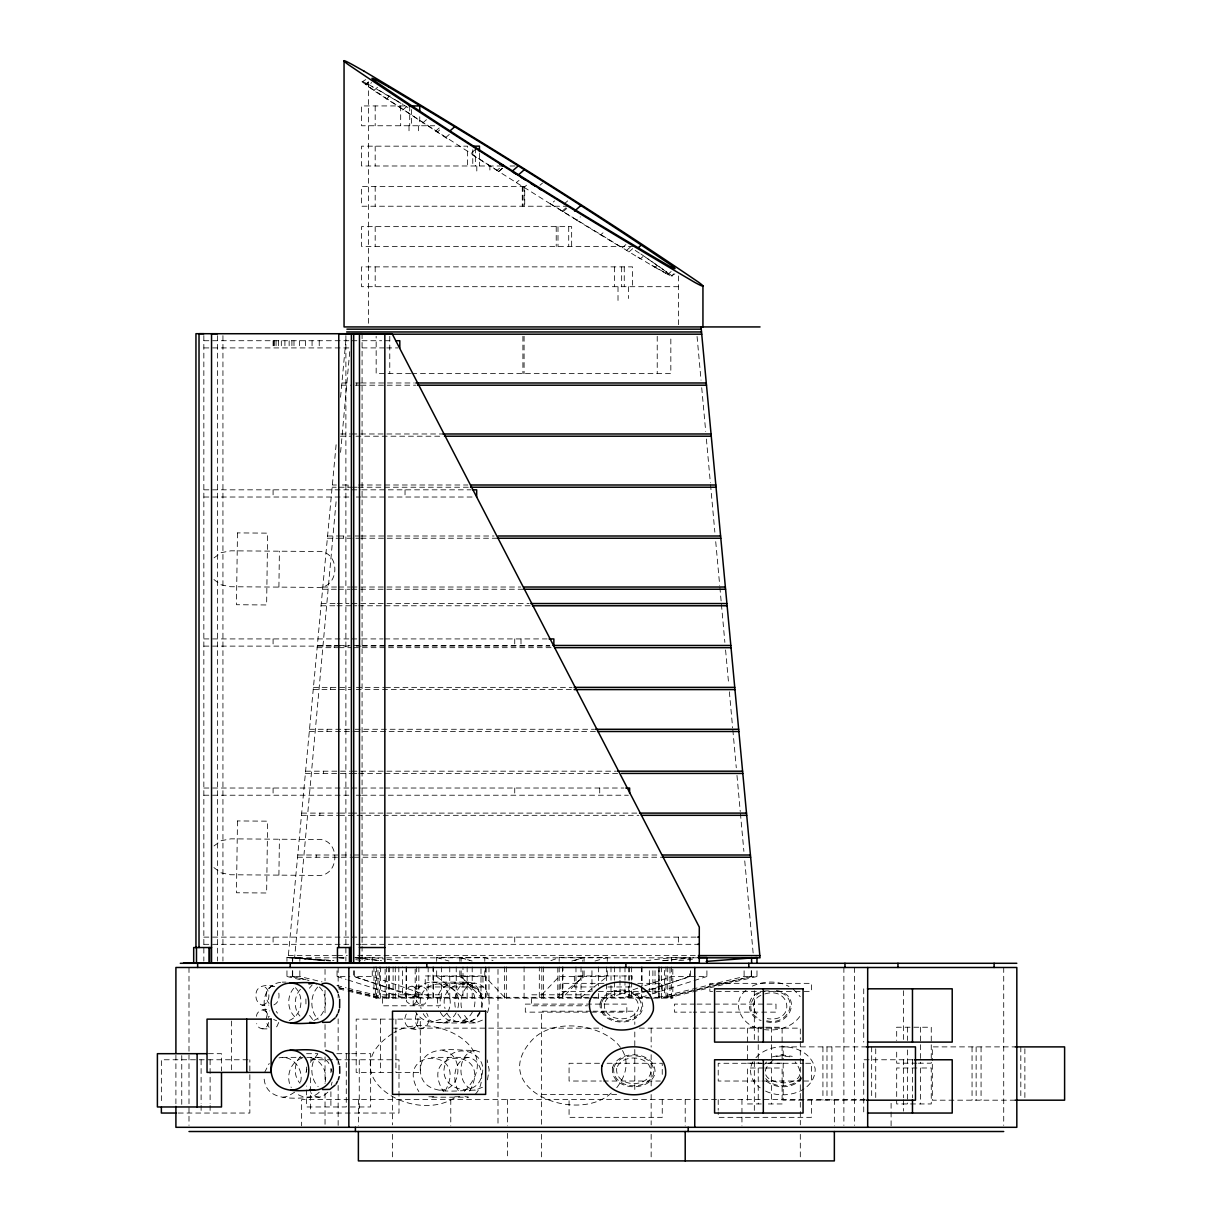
<?xml version="1.0" encoding="UTF-8"?>
<svg xmlns="http://www.w3.org/2000/svg" width="1222" height="1222" viewBox="0 0 1222 1222"><rect width="100%" height="100%" fill="white"/><g stroke="black" fill="none" stroke-linecap="round" stroke-linejoin="round"><path stroke-width="0.75" stroke-dasharray="5 3.75" d="M278.906 587.095L279.41 551.183M278.906 875.135L279.41 839.224M305.897 998.97L305.974 1005.843M481.269 1006.836C482.889 997.274 479.36 983.145 467.965 982.121L431.366 982.121C418.932 982.366 410.561 996.052 413.907 1007.554M316.177 857.233L316.376 855.003M319.782 815.318L319.965 813.104M323.372 773.419L323.57 771.189M326.977 731.504L327.16 729.274M330.566 689.59L330.765 687.36M334.171 647.675L334.354 645.46M343.55 538.23L343.749 536M347.934 487.227L348.117 484.997M356.687 385.205L356.87 382.975M336.081 501.753L294.609 957.819L328.413 960.828M340.571 452.354L349.736 351.63M336.111 444.747L288.148 957.819L338.127 957.819M340.556 397.242L346.238 336.432M300.551 1082.066C304.018 1069.449 292.47 1054.555 279.028 1057.87M325.144 1082.066C327.878 1071.144 320.179 1058.069 308.418 1057.549M474.289 1006.836C481.3 974.438 430.327 975.523 438.499 1007.554M457.945 1007.845C464.956 975.416 412.868 976.454 421.071 1008.562M481.896 1007.845C488.922 975.416 436.819 976.454 445.022 1008.562M266.259 1018.751L267.328 1014.092L269.833 1010.854M306.019 1072.473L306.875 1069.25M331.269 1085.289L332.124 1082.066M487.425 1012.687C491.672 1002.04 488.25 984.443 474.823 983.13L439.049 983.13M487.425 1079.851L489.182 1069.846L487.166 1059.932M256.376 1016.322C257.2 1009.754 264.334 1008.853 269.68 1009.907M268.504 1022.447C268.122 1029.627 258.025 1031.032 256.681 1023.578M278.723 1022.447L276.875 1026.541L273.896 1028.71M406.254 1014.092C396.722 1035.492 438.194 1033.965 426.631 1013.13M416.473 1014.092C414.289 1019.102 415.266 1027.335 421.376 1028.863M264.578 1072.473L269.222 1063.446M447.924 1011.679C454.676 999.535 445.877 981.77 431.366 982.121M752.966 1061.781C747.497 1070.64 751.836 1082.448 760.191 1087.794M479.986 1011.679L475.159 1019.102L468.469 1021.959C451.957 1018.69 426.906 1030.131 415.847 1012.32M293.815 988.216C286.116 996.785 287.231 1011.831 296.9 1018.445M446.977 1013.069L441.279 1019.102L432.053 1021.959M472.517 1011.679C466.697 1024.678 446.748 1025.121 440.424 1012.32M445.052 1091.093C470.226 1046.506 392.155 1048.079 418.856 1091.613M469.645 1091.093C494.803 1046.506 416.748 1048.079 443.449 1091.613M300.475 989.24C293.845 996.495 293.341 1008.624 299.94 1016.047M300.475 1056.404C293.845 1063.659 293.341 1075.788 299.94 1083.211M456.112 1012.687C449.925 1025.732 429.732 1026.159 423.056 1013.344M480.078 1012.687C473.876 1025.732 453.698 1026.159 447.008 1013.344M309.395 988.216L312.145 984.978M310.312 1062.361C315.139 1054.265 327.221 1057.274 329.864 1065.63M327.847 1092.178L322.807 1096.409L319.324 1097.188C301.742 1096.928 265.525 1105.299 264.044 1077.636M475.159 1094.332C485.424 1084.403 484.049 1060.039 467.965 1057.351L431.366 1057.351M317.72 987.071C309.777 995.731 309.869 1011.052 318.148 1019.469M317.72 1054.235C309.777 1062.896 309.869 1078.216 318.148 1086.633M464.345 1091.353C508.016 1047.01 430.679 1009.403 393.82 1032.697M616.774 1087.656C655.191 1037.6 564.289 1006.546 532.548 1039.571C486.035 1088.848 577.563 1125.477 611.993 1092.346M746.016 990.294C729.305 1003.048 742.9 1027.534 761.23 1028.832M755.96 1057.672C771.678 1039.998 809.758 1043.756 815.211 1069.051C814.784 1093.705 780.95 1100.823 763.017 1089.657M799.768 1016.505C791.887 1027.488 777.36 1031.231 764.453 1029.627M764.56 1064.225L766.5 1062.04M801.113 1077.346C792.375 1089.108 771.051 1088.695 763.643 1075.711M802.304 1077.773C793.735 1089.184 774.855 1089.642 764.926 1079.774M582.802 970.803L582.802 976.5L562.96 997.335L562.96 966.908M214.018 557.889L221.182 552.665L230.912 550.817L315.872 551.473C341.61 548.571 340.907 590.776 315.368 587.385L230.408 586.728L220.739 584.712L213.713 579.381M214.018 845.929L221.182 840.705L230.912 838.842L315.872 839.499C341.61 836.612 340.907 878.817 315.368 875.41L230.408 874.753L220.739 872.752L213.713 867.421M497.43 170.591L373.779 90.565L362.109 81.813L364.614 79.613M362.109 81.813L365.79 79.613M365.821 84.135L368.341 81.935M365.638 84.761L368.143 82.561M363.285 81.813L369.151 84.761L371.656 82.561M373.779 90.565L377.537 87.281M386.274 99.074L390.032 95.774M402.756 109.995L406.514 106.711M422.705 123.01L426.463 119.725M435.475 131.243L439.233 127.959M437.155 132.175L439.66 129.99M445.541 137.735L449.299 134.435M475.557 149.313L470.546 153.697L524.009 187.44L526.514 185.24M498.622 171.477L502.074 168.453M498.836 171.477L502.593 168.193M516.295 182.597L519.014 180.398M540.002 185.24L542.507 183.056M523.963 187.272L550.847 204.166L554.605 200.882M563.922 204.166L567.68 200.882M562.242 211.085L566 207.801M563.021 211.712L566.779 208.427M550.847 204.166L576.647 220.143L580.419 216.859M576.647 220.143L600.659 234.853L603.164 232.669M625.893 244.599L622.135 247.883L600.659 234.853M626.611 250.388L630.369 247.088M628.933 251.946L632.691 248.662M642.925 256.605L640.42 258.804L550.297 203.707M637.823 257.078L654.961 267.297L658.719 264.013M654.961 267.297L665.318 273.117L669.076 269.833M668.633 273.743L671.138 271.544M665.318 273.117L671.168 276.065L673.673 273.881M671.168 276.065L674.865 273.881M496.972 170.438L499.523 168.208M294.655 1092.178L287.689 1096.409L282.908 1097.188M319.232 1092.178C313.092 1098.502 301.987 1098.746 295.602 1092.651M607.273 970.803L607.273 976.5L584.101 976.5L557.797 997.335L557.797 966.908M580.969 997.335L607.273 976.5M392.338 1033.675C330.077 1074.55 414.487 1126.959 456.891 1096.271M758.419 992.753C744.748 997.855 747.452 1017.483 761.123 1020.446M760.848 995.411C752.141 998.679 750.736 1011.312 759.244 1015.711M773.129 1060.177C740.929 1086.755 819.657 1093.079 795.155 1061.918M482.369 1020.126L475.358 1022.967L439.767 1022.967M482.369 1087.29L475.358 1090.146C457.838 1089.978 421.987 1097.936 420.322 1070.594C420.903 1041.923 457.104 1051.363 474.823 1050.294L481.911 1052.784M273.896 1004.912C278.952 1002.804 279.869 996.113 278.417 991.409M289.171 1020.492C301.941 1015.589 304.828 997.137 295.419 987.697M313.764 1020.492C328.397 1014.947 329.528 992.249 316.116 984.596M302.033 1058.13C290.179 1061.842 285.245 1077.071 291.279 1087.549M550.893 960.645L559.172 957.529L582.802 957.529L582.802 961.332M574.539 960.645L582.802 957.529M752.355 986.123C763.781 980.869 777.757 980.472 788.969 986.459M772.38 1056.893L781.27 1054.8L792.268 1056.358M637.777 988.14L611 997.335L611 982.121M644.911 985.696L671.688 976.5L689.468 976.5L689.468 970.803M689.468 976.5L628.78 997.335L628.78 982.121M646.805 990.385L624.992 997.335L624.992 982.121M648.622 989.805L690.415 976.5L706.912 976.5L706.912 970.803M641.489 997.335L650.578 994.448M652.395 993.868L706.912 976.5M571.82 961.027L584.101 957.529L607.273 957.529L607.273 961.332M594.992 961.027L607.273 957.529M751.255 970.803L751.255 976.5L744.106 976.5L658.826 997.335L658.826 966.908M751.255 976.5L665.975 997.335L665.975 966.908M756.983 970.803L756.983 976.5L751.591 976.5L664.6 997.335L664.6 966.908M756.983 976.5L669.992 997.335L669.992 966.908M467.965 982.121C456.646 983.786 453.469 997.916 455.302 1007.554M467.965 1057.351C453.423 1060.314 451.743 1080.996 458.892 1091.613M474.823 983.13C463.306 984.565 459.518 998.725 461.549 1008.562M474.823 1050.294C456.112 1053.395 456.341 1087.809 475.358 1090.146M280.632 982.381C264.838 983.756 258.774 1005.767 269.711 1016.383M428.846 1096.806L435.246 1096.669M459.839 1096.669L453.438 1096.806M439.767 1090.146C464.406 1090.177 463.703 1049.331 439.049 1050.294M769.096 991.011C752.691 988.965 742.258 1012.916 760.237 1018.843M764.896 993.914C791.367 986.047 795.843 1023.135 767.309 1018.613M776.184 1056.572L781.377 1055.777L790.023 1056.831M645.949 960.706L671.688 957.529L689.468 957.529L689.468 961.332M663.714 960.706L689.468 957.529M662.385 960.736L695.914 957.529M678.867 960.736L695.7 958.812M274.736 986.612C267.557 984.336 255.627 984.856 256.04 994.952C255.108 1002.132 261.768 1007.615 268.825 1005.08M273.086 986.123C265.281 986.902 264.441 998.634 269.084 1003.491M412.013 986.123L408.759 987.071L406.254 990.309L405.185 994.952L406.758 1001.841L411.157 1005.08L424.63 1004.117L427.135 1000.879L428.204 996.236L426.631 989.346L422.232 986.123L412.013 986.123C420.353 988.231 420.047 1004.224 411.157 1005.08M422.232 986.123C413.342 986.979 413.036 1002.957 421.376 1005.08M262.012 1005.08C270.902 1004.224 271.208 988.231 262.867 986.123M411.157 1028.863C418.291 1028.298 419.436 1018.262 416.412 1013.13M404.268 105.932L361.559 105.932L361.559 125.759L434.696 125.759M502.089 165.978L361.559 165.993L361.559 146.166L467.583 146.166L467.583 165.993M510.063 165.993L515.577 165.978M568.291 206.228L361.559 206.228L361.559 186.401L524.727 186.401L524.727 206.228M633.5 246.462L361.559 246.462L361.559 226.635L571.652 226.635L571.652 246.462M678.622 286.696L361.559 286.696L361.559 266.87L632.538 266.87L632.538 286.696M203.845 340.724L350.164 340.724M351.875 340.724L356.977 340.724M362.079 340.724L381.692 340.724M384.838 340.724L392.567 340.724M203.845 347.919L350.164 347.919M362.079 347.919L384.838 347.919M386.702 347.919L397.99 347.919M410.607 373.627L376.162 373.627L376.162 336.279M411.707 373.627L670.832 373.627L670.832 336.279M341.885 382.975L348.514 382.975M355.571 382.975L360.444 382.975M361.162 382.975L414.273 382.975M341.686 385.205L351.218 385.205M355.373 385.205L360.261 385.205M360.979 385.205L415.74 385.205M340.632 433.978L350.409 433.978M351.844 433.978L441.952 433.978M340.434 436.208L350.958 436.208M355.953 436.208L441.86 436.208M332.353 484.997L336.401 484.997M342.374 484.997L350.164 484.997M358.535 484.997L467.889 484.997M332.14 487.227L336.187 487.227M339.12 487.227L351.692 487.227M352.455 487.227L357.16 487.227M358.351 487.227L472.211 487.227M203.845 489.823L350.164 489.823M351.875 489.823L361.055 489.823M362.079 489.823L471.173 489.823M203.845 497.018L350.164 497.018M356.244 497.018L361.055 497.018M362.079 497.018L473.006 497.018M327.572 536L337.852 536M338.509 536L350.332 536M355.22 536L360.337 536M361.177 536L494.055 536M327.374 538.23L337.654 538.23M338.311 538.23L360.169 538.23M361.009 538.23L498.118 538.23M322.807 587.018L337.929 587.018M338.662 587.018L350.302 587.018M352.028 587.018L520.755 587.018M322.608 589.248L337.73 589.248M338.479 589.248L350.118 589.248M351.86 589.248L524.085 589.248M321.264 603.546L336.493 603.546M337.241 603.546L348.973 603.546M351.967 603.546L529.126 603.546M321.05 605.776L336.294 605.776M337.058 605.776L356.793 605.776M358.84 605.776L533.953 605.776M203.845 638.923L350.164 638.923M351.875 638.923L361.055 638.923M362.079 638.923L383.128 638.923M384.838 638.923L547.135 638.923M317.353 645.46L338.402 645.46M339.227 645.46L350.042 645.46M353.738 645.46L549.686 645.46M203.845 646.117L350.164 646.117M356.244 646.117L361.055 646.117M362.079 646.117L550.053 646.117M317.14 647.675L338.219 647.675M339.044 647.675L351.63 647.675M353.57 647.675L552.176 647.675M313.428 687.36L350.5 687.36M356.442 687.36L384.609 687.36M385.434 687.36L572.11 687.36M313.214 689.59L351.126 689.59M356.274 689.59L573.744 689.59M309.502 729.274L350.302 729.274M355.174 729.274L594.442 729.274M309.303 731.504L353.234 731.504M354.166 731.504L597.405 731.504M305.592 771.189L350.286 771.189M351.921 771.189L616.362 771.189M305.378 773.419L350.913 773.419M351.768 773.419L356.946 773.419M358.84 773.419L621.494 773.419M203.845 788.022L350.164 788.022M351.875 788.022L361.055 788.022M362.079 788.022L383.128 788.022M384.838 788.022L623.923 788.022M203.845 795.217L350.164 795.217M356.244 795.217L361.055 795.217M362.079 795.217L628.337 795.217M301.666 813.104L338.754 813.104M339.701 813.104L350.592 813.104M351.783 813.104L638.816 813.104M301.467 815.318L338.57 815.318M339.533 815.318L638.923 815.318M297.756 855.003L350.622 855.003M354.349 855.003L659.101 855.003M297.542 857.233L353.234 857.233M354.197 857.233L662.66 857.233M203.845 937.121L350.164 937.121M351.875 937.121L361.055 937.121M362.079 937.121L383.128 937.121M384.838 937.121L697.686 937.121M203.845 944.316L350.164 944.316M356.244 944.316L361.055 944.316M362.079 944.316L697.38 944.316M288.346 955.589L336.569 955.589M337.578 955.589L347.292 955.589M357.756 955.589L697.395 955.589M286.956 961.332L286.956 957.529L330.169 960.782M292.7 961.332L292.7 957.529L333.957 960.523M338.876 957.529L346.208 957.529M356.259 957.529L372.252 957.529L385.129 959.117M436.682 961.332L436.682 957.529L459.839 957.529L472.12 961.027M461.137 961.332L461.137 957.529L484.783 957.529L493.046 960.645M339.044 957.819L347.292 957.819M354.517 957.819L357.084 957.819M360.368 957.819L697.105 957.819M286.956 970.803L286.956 976.5L292.348 976.5L309.013 980.487M292.7 970.803L292.7 976.5L299.848 976.5L322.089 981.938M337.043 970.803L337.043 976.5L349.874 976.5M354.472 970.803L354.472 976.5L372.252 976.5L432.939 997.335L432.939 966.908M436.682 970.803L436.682 976.5L459.839 976.5L486.157 997.335L486.157 966.908M461.137 970.803L461.137 976.5L484.783 976.5L504.625 997.335M582.802 976.5L559.172 976.5L539.314 997.335L539.314 966.908M282.221 982.121L286.009 982.121M603.973 983.343L560.73 983.343L560.73 991.363L590.806 991.363M637.808 983.343L662.248 983.343L662.248 991.363L647.202 991.363M594.854 986.964L574.355 986.964L574.355 975.966L632.11 975.966L632.11 981.465M607.899 986.964L632.11 986.964M598.322 991.363L645.323 991.363M800.104 991.363L709.875 991.363L709.875 983.343L811.393 983.343L811.393 991.363L801.983 991.363M589.34 994.8L531.57 994.8L531.57 1005.798L587.477 1005.798M348.041 991.134L373.947 997.335L649.34 997.335M654.61 997.335L672.818 997.335M651.097 998.13L375.353 998.13L375.353 966.908M652.899 998.13L672.818 998.13L672.818 966.908M695.15 1004.102L674.468 1004.102L674.468 1012.137L691.392 1012.137M697.029 1004.102L775.985 1004.102L775.985 1012.137L693.271 1012.137M591.066 1011.205L541.636 1011.205L541.575 1124.866M592.976 1011.205L634.798 1011.205L634.798 1024.433M587.354 1012.137L525.323 1012.137L525.323 1004.102L626.84 1004.102L626.84 1012.137L589.233 1012.137M764.086 1027.228L747.543 1027.228L747.543 1063.186L764.086 1063.186M765.583 1027.228L782.111 1027.228L782.111 1063.186L765.583 1063.186M392.43 1028.145L602.675 1028.145M639.32 1028.145L691.392 1028.145M693.256 1028.145L711.769 1028.145M713.602 1028.145L800.303 1028.145L800.303 1039.525M262.012 1028.863L268.825 1028.863M866.719 1046.887L783.18 1046.887L783.18 1056.404M1017.025 1046.887L932.325 1046.887L932.325 1056.404M208.382 1053.685L221.503 1053.685L221.503 1070.808M306.539 1053.685L317.888 1053.685M336.814 1053.685L349.828 1053.685M351.722 1053.685L370.648 1053.685L370.648 1106.964L347.934 1106.964M282.221 1057.351L303.025 1057.351M306.814 1057.351L318.82 1057.351M247.974 1059.764L161.365 1059.764L161.365 1103.527M349.889 1059.764L310.51 1059.764L310.51 1063.568M351.753 1059.764L398.998 1059.764L398.998 1113.043L351.753 1113.043M912.834 1059.764L863.725 1059.764L863.725 1113.043M916.897 1063.186L896.688 1063.186L896.688 1049.942M918.394 1063.186L931.256 1063.186L931.256 1027.228L896.688 1027.228L896.688 1040.472M599.498 1063.277L569.07 1063.277L569.07 1081.027L601.407 1081.027M607.105 1063.277L662.248 1063.277L662.248 1077.468M763.857 1063.277L718.215 1063.277L718.215 1081.027L760.053 1081.027M765.751 1063.277L803.786 1063.277M805.68 1063.277L811.393 1063.277L811.393 1081.027L801.876 1081.027M764.086 1067.997L747.543 1067.997L747.543 1103.955L764.086 1103.955M765.583 1067.997L782.111 1067.997L782.111 1103.955L765.583 1103.955M916.897 1067.997L896.688 1067.997L896.688 1103.955L931.256 1103.955L931.256 1067.997L918.394 1067.997M603.301 1081.027L660.338 1081.027M761.948 1081.027L799.982 1081.027M541.636 1094.377L619.585 1094.377M432.053 1097.188L468.469 1097.188L464.986 1096.608M865.268 1099.525L301.635 1099.525L301.635 1125.859M864.825 1100.182L783.18 1100.182L783.18 1058.313M1015.177 1100.182L932.325 1100.182L932.325 1058.313M178.244 1113.043L249.853 1113.043L249.853 1059.764M350.256 1113.043L310.51 1113.043L310.51 1076.888M766.744 1020.798C789.977 1026.572 801.571 994.173 774.397 991.241M766.484 1021.76C791.245 1027.901 803.587 993.41 774.641 990.278M286.956 957.529L324.777 960.782M292.7 957.529L330.597 960.859M355.403 957.743L361.009 958.384M362.873 958.598L381.57 960.736M338.906 957.743L346.391 958.598M355.724 959.667L365.072 960.736M386.962 959.346L398.005 960.706M356.32 957.758L380.225 960.706M475.358 1022.967L468.27 1020.492L463.016 1013.344M468.469 1021.959L461.717 1019.469L456.707 1012.32M319.324 1097.188L315.841 1096.608L310.694 1092.651M338.631 987.59L346.025 989.362M347.888 989.805L379.355 997.335L379.355 966.908M286.956 976.5L303.621 980.487M338.784 988.919L346.193 990.691M336.921 985.558L346.193 987.819M348.041 988.277L385.113 997.335L385.113 966.908M292.7 976.5L309.38 980.579M339.044 987.819L346.452 989.637M348.301 990.095L377.965 997.335L377.965 966.908M436.682 957.529L448.948 961.027M262.867 1009.907L266.014 1011.495L268.733 1017.544M418.947 997.335L353.525 976.5L353.525 970.803M337.043 976.5L346.132 979.387M347.949 979.968L402.45 997.335L402.45 966.908M354.472 976.5L415.175 997.335L415.175 966.908M461.137 957.529L469.416 960.645M273.606 1019.469L276.6 1020.737M369.151 84.761L395.073 99.883M651.891 265.311L661.881 270.902A127.134 2.948 32.1 0 0 665.242 270.902L645.308 257.078M379.507 90.565L403.184 104.527M396.646 100.784L407.949 107.551M446.977 138.514L369.227 86.961A127.134 2.948 32.1 0 1 372.588 86.961M640.802 253.901L672.36 276.065M635.196 250.388L640.97 254.207M436.682 976.5L462.985 997.335L462.985 966.908M793.2 989.01L800.273 996.74M461.137 976.5L480.994 997.335L480.994 966.908M312.572 1019.469L308.295 1013.68M276.233 1011.495L277.486 1013.13M269.084 1027.274L266.9 1023.578M338.509 994.357L339.487 997.534M338.509 1061.521L339.487 1064.698M331.07 1068.578L332.002 1071.755M697.059 336.432L701.031 380.134M701.718 387.741L705.705 431.442M706.392 439.049L710.364 482.751M710.532 484.66L714.855 532.166M715.725 541.667L719.697 585.369M719.865 587.263L721.255 602.477M721.423 604.371L724.875 642.375M725.578 649.982L728.679 684.183M729.366 691.789L732.65 727.884M732.833 729.794L736.286 767.798M736.973 775.39L740.257 811.5M740.425 813.394L743.893 851.398M744.748 860.899L753.226 954.015M1024.876 1048.797L1024.876 1098.273M1020.813 1046.887L1020.813 1098.273M1003.72 967.488L1003.72 1125.401M981.067 1046.887L981.067 1100.182M976.134 1046.887L976.134 1100.182M972.055 1046.887L972.055 1100.182M920.578 1027.228L920.578 1063.186M920.578 1067.997L920.578 1103.955M912.467 1059.764L912.467 1097.83M907.381 1027.228L907.381 1040.472M907.381 1049.942L907.381 1063.186M907.381 1067.997L907.381 1103.955M903.47 990.721L903.47 1040.197M903.47 1059.764L903.47 1097.83M903.47 1099.724L903.47 1111.149M891.098 1103.283L891.098 1125.859M875.731 1048.797L875.731 1098.273M871.668 1046.887L871.668 1098.273M863.725 988.812L863.725 1042.106M854.575 967.488L854.575 1125.401M843.883 967.488L843.883 1125.401M834.351 1099.525L834.351 1125.859M831.922 1046.887L831.922 1100.182M826.989 1046.887L826.989 1100.182M822.925 1046.887L822.925 1100.182M811.393 1099.601L811.393 1117.336L718.215 1117.336L718.215 1112.02M800.303 1041.419L800.303 1056.602M800.303 1058.496L800.303 1109.698M800.303 1111.592L800.303 1124.866M800.303 1134.352L800.303 1159.006M771.433 1027.228L771.433 1063.186M771.433 1067.997L771.433 1103.955M758.236 1027.228L758.236 1063.186M758.236 1067.997L758.236 1103.955M754.325 990.721L754.325 1040.197M754.325 1061.674L754.325 1111.149M751.591 970.803L751.591 976.5M744.106 970.803L744.106 976.5M741.953 1099.525L741.953 1125.859M718.215 1099.601L718.215 1110.233M690.415 957.529L690.415 961.332M690.415 970.803L690.415 976.5M685.206 1099.525L685.206 1125.859M678.622 275.958L678.622 326.931M678.363 937.121L678.363 944.316M671.688 957.529L671.688 961.332M671.52 966.908L671.52 998.13M667.731 966.908L667.731 998.13M662.248 1099.601L662.248 1117.336L569.07 1117.336L569.07 1099.601M661.484 966.908L661.484 998.13M659.681 966.908L659.681 998.13M658.521 966.908L658.521 998.13M657.222 336.279L657.222 373.627M655.023 970.711L655.023 995.441M652.899 970.711L652.899 993.532M651.158 1028.145L651.158 1047.117M651.158 1054.708L651.158 1086.938M651.158 1094.53L651.158 1124.866M651.158 1134.352L651.158 1159.006M649.34 970.711L649.34 991.622M642.069 966.908L642.069 985.925M642.069 987.819L642.069 998.13M641.489 966.908L641.55 984.016M641.55 985.925L641.55 998.13M634.798 1031.994L634.798 1092.499M631.652 966.908L631.652 980.212M631.652 982.121L631.652 998.13M629.284 966.908L629.284 980.212M629.284 982.121L629.284 998.13M628.78 966.908L628.78 980.212M628.398 286.696L628.398 298.489M624.992 966.908L624.992 980.212M624.259 266.87L624.259 286.696M621.662 266.87L621.662 286.696M619.982 966.908L619.982 978.318M619.982 980.212L619.982 998.13M618.011 286.696L618.011 303.575M614.59 966.908L614.59 980.212M614.59 982.121L614.59 998.13M614.376 266.87L614.376 286.696M611 966.908L611 980.212M606.631 966.908L606.631 982.121M606.631 984.016L606.631 998.13M599.712 788.022L599.712 795.217M598.444 966.908L598.444 985.925M598.444 993.532L598.444 998.13M591.952 970.711L591.952 991.622M584.101 957.529L584.101 961.332M584.101 970.803L584.101 976.5M581.03 966.908L581.03 998.13M575.974 966.908L575.974 998.13M568.719 226.635L568.719 246.462M562.532 966.908L562.532 998.13M559.172 957.529L559.172 961.332M559.202 966.908L559.202 998.13M557.996 226.635L557.996 246.462M556.224 226.635L556.224 246.462M543.485 966.908L543.485 998.13M541.804 966.908L541.804 998.13M541.575 1134.352L541.575 1159.006M524.131 186.401L524.131 206.228M524.085 336.279L524.085 373.627M524.085 966.908L524.085 998.13M522.863 186.401L522.863 206.228M522.909 336.279L522.909 373.627M522.268 186.401L522.268 206.228M521 638.923L521 646.117M514.737 638.923L514.737 646.117M514.737 788.022L514.737 795.217M514.737 937.121L514.737 944.316M507.527 1099.525L507.527 1125.859M507.527 1133.344L507.527 1159.067M506.336 966.908L506.336 998.13M504.625 966.908L504.625 998.13M497.996 969.397L497.996 1125.401M489.885 165.993L489.885 170.026M488.983 966.908L488.983 998.13M485.577 966.908L485.577 998.13M484.783 957.529L484.783 961.332M484.783 970.803L484.783 976.5M479.436 153.376L479.436 165.993M476.809 165.993L476.809 173.112M475.358 147.969L475.358 165.993M472.777 149.771L472.777 165.993M472.196 966.908L472.196 998.13M467.155 966.908L467.155 998.13M459.839 957.529L459.839 961.332M459.839 970.803L459.839 976.5M456.234 966.908L456.234 998.13M450.781 1099.525L450.781 1125.859M449.757 966.908L449.757 998.13M441.554 966.908L441.554 998.13M433.55 966.908L433.55 998.13M428.158 966.908L428.158 998.13M419.742 116.747L419.742 125.759M418.856 966.908L418.856 998.13M418.596 125.759L418.596 134.176M416.519 966.908L416.519 998.13M411.447 109.537L411.447 125.759M409.721 105.932L409.721 125.759M409.019 125.759L409.019 134.176M406.575 966.908L406.575 998.13M406.086 966.908L406.086 998.13M405.032 489.823L405.032 497.018M400.679 105.932L400.679 125.759M398.815 966.908L398.815 998.13M395.913 1019.133L395.913 1072.412M395.286 966.908L395.286 998.13M393.102 966.908L393.102 998.13M392.43 1096.424L392.43 1124.866M392.43 1134.352L392.43 1159.006M389.772 336.279L389.772 373.627M389.619 966.908L389.619 998.13M388.459 966.908L388.459 998.13M386.656 966.908L386.656 998.13M380.546 1019.133L380.546 1072.412M380.439 966.908L380.439 998.13M376.605 966.908L376.605 998.13M375.185 105.932L375.185 125.759M375.185 146.166L375.185 165.993M375.185 186.401L375.185 206.228M375.185 226.635L375.185 246.462M375.185 266.87L375.185 286.696M373.947 966.908L373.947 997.335M372.252 957.529L372.252 961.332M372.252 970.803L372.252 976.5M368.372 82.027L368.372 325.098M362.079 333.698L362.079 961.088M359.253 1059.764L359.253 1113.043M358.382 1099.525L358.382 1125.859M346.269 1053.685L346.269 1106.964L306.539 1106.964L306.539 1086.022M345.887 335.638L345.887 961.088M338.143 967.488L338.143 986.521M338.143 994.128L338.143 997.931M338.143 1018.858L338.143 1053.104M338.143 1060.727L338.143 1064.53M338.143 1085.457L338.143 1125.401M330.902 1068.899L330.902 1072.702M330.902 1091.735L330.902 1106.964M325.037 969.397L325.037 980.808M325.037 990.324L325.037 1015.054M325.037 1024.571L325.037 1047.407M325.037 1056.908L325.037 1083.547M325.037 1093.064L325.037 1125.401M319.232 340.724L319.232 347.919M312.068 340.724L312.068 347.919M306.539 1067.005L306.539 1074.612M305.469 340.724L305.469 347.919M299.848 957.529L299.848 961.332M299.848 970.803L299.848 976.5M299.421 340.724L299.421 347.919M293.983 340.724L293.983 347.919M292.348 957.529L292.348 961.332M292.348 970.803L292.348 976.5M291.905 340.724L291.905 347.919M289.14 340.724L289.14 347.919M284.909 340.724L284.909 347.919M281.32 340.724L281.32 347.919M278.372 340.724L278.372 347.919M276.065 340.724L276.065 347.919M274.415 340.724L274.415 347.919M273.423 340.724L273.423 347.919M273.086 340.724L273.086 347.919M273.086 489.823L273.086 497.018M273.086 638.923L273.086 646.117M273.086 788.022L273.086 795.217M273.086 937.121L273.086 944.316M231.416 1021.027L231.416 1070.503M222.939 335.638L222.939 961.088M217.455 335.638L217.455 961.088M210.108 1059.764L210.108 1103.527M210.108 1105.436L210.108 1113.043M203.845 335.607L203.845 961.088M201.111 1059.764L201.111 1103.527M201.111 1105.436L201.111 1113.043M188.998 967.488L188.998 1125.401M181.757 1055.579L181.757 1105.055M175.907 1055.014L175.907 1104.474M237.48 532.899L236.457 604.722L266.625 604.966L267.633 533.143L237.48 532.899M237.48 820.94L236.457 892.763L266.625 892.992L267.633 821.169L237.48 820.94M600.17 1003.002C597.818 1025.411 636.402 1028.756 642.665 1009.036C645.033 986.628 606.448 983.298 600.17 1003.002M601.468 1003.186C599.254 1024.235 635.486 1027.366 641.367 1008.853C643.597 987.819 607.365 984.688 601.468 1003.186M604.416 1003.598C602.538 1021.531 633.408 1024.204 638.419 1008.44C640.313 990.507 609.442 987.834 604.416 1003.598M612.436 1067.768C610.083 1090.177 648.668 1093.507 654.946 1073.802C657.299 1051.394 618.714 1048.064 612.436 1067.768M613.75 1067.952C611.519 1088.985 647.752 1092.117 653.648 1073.619C655.863 1052.57 619.63 1049.454 613.75 1067.952M616.698 1068.364C614.803 1086.297 645.674 1088.97 650.684 1073.206C652.579 1055.273 621.708 1052.6 616.698 1068.364M444.839 1065.416C437.537 1089.566 477.084 1100.228 481.896 1075.024C489.182 1050.874 449.65 1040.212 444.839 1065.416M482.965 975.966L425.21 975.966L425.21 986.964L482.965 986.964L482.965 975.966M440.195 994.8L382.425 994.8L382.425 1005.798L440.195 1005.798L440.195 994.8M420.292 1019.133L356.182 1019.133L356.182 1072.412L420.292 1072.412L420.292 1019.133"/><path stroke-width="1.5" d="M339.624 1007.845L339.67 999.26M339.762 1073.298L339.67 1066.424M338.28 1012.687L339.181 1009.464M338.28 1079.851L339.181 1076.628M336.096 1016.872L337.547 1014.092M336.096 1084.036L337.547 1081.256M335.134 1017.957L329.848 1022.203L322.547 1022.386M335.134 1085.121L329.848 1089.367L322.547 1089.55M502.089 165.978L503.235 164.955M449.772 131.09L454.783 126.691M511.896 171.477L518.159 165.993M517.945 175.281L524.223 169.797M574.539 211.085L580.801 205.602M637.701 248.188L641.458 244.904M322.043 983.909C328.855 981.205 335.592 986.612 338.02 992.768M289.904 983.13C277.394 983.282 268.412 996.847 271.926 1008.562C276.951 1027.259 300.2 1023.272 314.573 1022.967C327.084 1022.829 336.065 1009.265 332.567 997.534C327.527 978.853 304.278 982.839 289.904 983.13C314.558 982.167 315.261 1023.013 290.622 1022.967M308.937 983.909L313.871 983.13M289.904 1050.294C277.394 1050.446 268.412 1064.011 271.926 1075.727C276.951 1094.423 300.2 1090.436 314.573 1090.146C327.084 1089.993 336.065 1076.429 332.567 1064.698C327.527 1046.017 304.278 1050.004 289.904 1050.294C314.558 1049.331 315.261 1090.177 290.622 1090.146M706.209 961.424L756.983 957.529L756.983 963.226M362.079 333.698L338.784 333.728L338.784 947.539M409.217 105.932L419.742 105.932L419.742 111.339M473.968 146.166L479.436 146.166L479.436 151.574M760.038 326.931L344.054 326.931L344.054 61.1M346.926 329.161L701.26 329.161M346.651 331.956L701.52 331.956M203.845 333.698L195.948 333.698L195.948 947.539M350.164 333.728L211.543 333.728L211.543 962.997M346.452 334.186L701.734 334.186M396.065 340.724L399.808 340.724L399.808 347.919M415.862 382.975L706.285 382.975M417.359 385.205L706.499 385.205M442.685 433.978L711.067 433.978M444.457 436.208L711.265 436.208M470.546 484.997L715.832 484.997M470.485 487.227L716.031 487.227M472.929 489.823L476.672 489.823L476.672 497.018M498.148 536L720.598 536M498.118 538.23L720.812 538.23M524.085 587.018L725.364 587.018M524.085 589.248L725.578 589.248M530.806 603.546L726.907 603.546M532.487 605.776L727.121 605.776M549.045 638.923L553.856 638.923L553.856 646.117M553.062 645.46L730.832 645.46M554.773 647.675L731.046 647.675M574.065 687.36L734.758 687.36M574.111 689.59L734.957 689.59M595.542 729.274L738.668 729.274M597.497 731.504L738.882 731.504M617.675 771.189L742.594 771.189M621.494 773.419L742.793 773.419M625.786 788.022L629.62 788.022L629.62 793.414M639.518 813.104L746.505 813.104M641.382 815.318L746.718 815.318M662.538 855.003L750.43 855.003M662.66 857.233L750.629 857.233M697.686 937.121L699.29 937.121M697.686 944.316L699.29 944.316M211.543 947.539L193.687 947.539L193.687 962.997M351.401 947.539L337.455 947.539L337.455 962.997M359.467 947.539L384.838 947.539M698.388 955.589L759.824 955.589M697.747 957.529L706.912 957.529L706.912 963.226M698.541 957.819L760.038 957.819L701.046 326.931M183.514 962.997L699.29 962.997L699.29 927.07L392.14 333.698L351.401 333.698L351.401 962.997M180.306 963.287L1016.811 963.287M867.483 988.812L952.213 988.812L952.213 1042.106L867.483 1042.106M866.352 1046.887L915.461 1046.887L915.461 1100.182L866.352 1100.182M1015.177 1046.887L1064.606 1046.887L1064.606 1100.182L1015.177 1100.182M206.503 1053.685L157.394 1053.685L157.394 1106.964L221.503 1106.964L221.503 1072.702M914.362 1059.764L952.213 1059.764L952.213 1113.043L867.483 1113.043M176.503 1113.043L161.365 1113.043L161.365 1107.346M188.998 1131.511L1003.72 1131.511M217.455 333.728L199.018 333.698L199.018 947.539M309.624 1022.386L314.573 1022.967M309.624 1089.55L314.573 1090.146M325.678 1050.294L332.766 1052.784L338.02 1059.932M499.645 163.824L502.746 165.764M513.408 172.424L516.432 174.334M521.137 177.282L525.903 180.276M530.669 183.285L535.45 186.279M538.566 188.249L541.606 190.174M994.112 963.287L994.112 967.488M912.467 988.812L912.467 1042.106M912.467 1099.724L912.467 1113.043M897.956 963.287L897.956 967.488M867.681 967.488L867.681 1127.31M844.967 963.287L844.967 967.488M834.351 1131.511L834.351 1160.9L358.382 1160.9L358.382 1131.511M763.322 988.812L763.322 1042.106M763.322 1059.764L763.322 1113.043M751.591 957.529L751.591 963.226M748.811 963.287L748.811 967.488M702.94 285.811L702.94 326.931M694.738 967.488L694.738 1127.31M688.185 1127.31L688.185 1131.511M685.206 1131.511L685.206 1160.9M625.908 963.287L625.908 967.488M426.829 963.287L426.829 967.488M384.838 333.698L384.838 962.997M359.467 333.698L359.467 962.997M355.403 1127.31L355.403 1131.511M353.708 333.698L353.708 962.997M350.393 947.539L350.393 962.997M349.431 947.539L349.431 962.997M348.85 967.488L348.85 1127.31M290.194 963.287L290.194 967.488M246.768 1019.133L246.768 1072.412M209.71 947.539L209.71 962.997M209.023 947.539L209.023 962.997M197.628 963.287L197.628 967.488M197.124 1053.685L197.124 1106.964M196.498 947.539L196.498 962.997M175.907 1053.104L175.907 967.488L1016.826 967.488L1016.826 1127.31L175.907 1127.31L175.907 1106.384M589.554 1001.49C586.01 1035.11 643.887 1040.121 653.296 1010.548C656.84 976.928 598.948 971.933 589.554 1001.49M601.82 1066.256C598.276 1099.876 656.168 1104.871 665.562 1075.314C669.106 1041.694 611.229 1036.699 601.82 1066.256M803.068 988.812L714.58 988.812L714.58 1042.106L803.068 1042.106L803.068 988.812M485.653 1011.205L392.491 1011.205L392.491 1094.377L485.653 1094.377L485.653 1011.205M271.147 1019.133L207.037 1019.133L207.037 1072.412L271.147 1072.412L271.147 1019.133M803.068 1059.764L714.58 1059.764L714.58 1113.043L803.068 1113.043L803.068 1059.764M364.171 71.243L352.196 64.506A153.239 3.559 32.1 0 0 348.148 64.506C461.137 141.034 577.059 213.392 694.799 282.404A153.239 3.559 32.1 0 0 698.847 282.404C589.798 208.183 477.435 138.834 364.171 71.243M388.825 87.083L378.851 81.477A127.134 2.948 32.1 0 0 375.49 81.477C470.898 146.075 568.749 207.16 668.144 265.434A127.134 2.948 32.1 0 0 671.504 265.434C579.381 202.76 484.477 144.181 388.825 87.083"/></g></svg>
